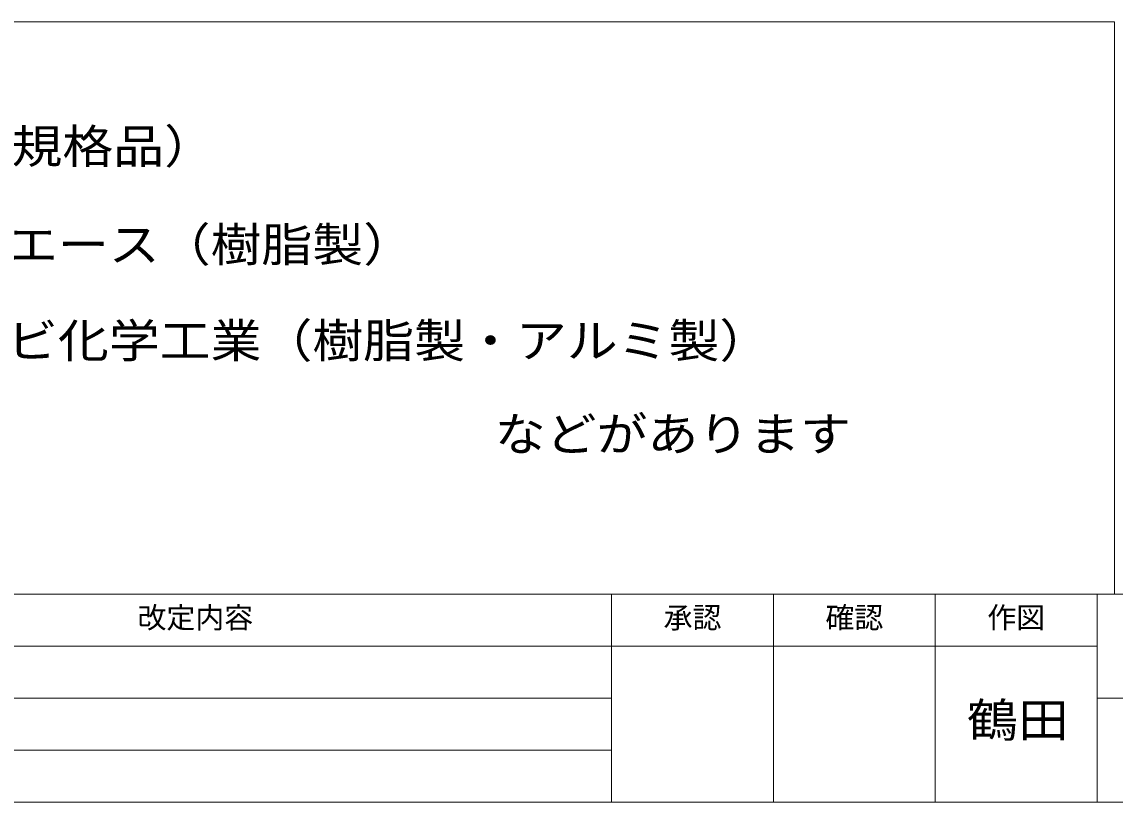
# Model space of a CAD drawing. Units: millimetres, scale not verified. Extents: x -2077 to 2023, y -1433 to 1417.
# Drawn here: x -1127 to -182, y -1433 to -758 of the extents above; entities that cross this region are included whole.
import ezdxf
from ezdxf.enums import TextEntityAlignment as Align

# ---------------------------------------------------------------- set-up
doc = ezdxf.new("R2010")
doc.units = ezdxf.units.MM
doc.header["$LTSCALE"] = 10
for name, color, linetype, lineweight in [('1-2_文字', 7, 'Continuous', 9), ('F-0_図枠', 7, 'Continuous', 9), ('F-1_レイアウト', 7, 'Continuous', 9)]:
    doc.layers.add(name, color=color, linetype=linetype, lineweight=lineweight)
doc.styles.add('ＭＳ ゴシック', font='')
doc.styles.get('ＭＳ ゴシック').set_extended_font_data('MS Gothic')

msp = doc.modelspace()

# ---------------------------------------------------------------- linework, layer by layer
at = {"layer": 'F-0_図枠'}
for p, q in [((-2077.43, -1252.82), (2022.57, -1252.82)), ((-617.43, -1432.82), (-617.43, -1252.82)), ((-477.43, -1432.82), (-477.43, -1252.82)), ((-337.43, -1432.82), (-337.43, -1252.82)), ((-197.43, -1432.82), (-197.43, -1252.82)), ((-1477.43, -1297.82), (-197.43, -1297.82)), ((-1477.43, -1342.82), (-617.43, -1342.82)), ((1362.57, -1342.82), (-197.43, -1342.82)), ((-1477.43, -1387.82), (-617.43, -1387.82)), ((-2077.43, -1432.82), (2022.57, -1432.82))]:
    msp.add_line(p, q, dxfattribs=at)
at = {"layer": 'F-1_レイアウト'}
for p in [(-2077.43, -757.82), (-182.43, -1252.82)]:
    msp.add_line(p, (-182.43, -757.82), dxfattribs=at)

# ---------------------------------------------------------------- texts
at = {"layer": '1-2_文字', "style": 'ＭＳ ゴシック', "width": 1.1}
for s, p in [('クリアランス見切メーカー（規格品）', (-1708.48, -888.98)), ('・杉田エース（樹脂製）', (-1272.27, -973.95)), ('・フクビ化学工業（樹脂製・アルミ製）', (-1272.27, -1057.08)), ('などがあります', (-718.45, -1137.86))]:
    msp.add_text(s, height=29.33, dxfattribs=at).set_placement(p, align=Align.BOTTOM_LEFT)
at = {"layer": 'F-0_図枠', "style": 'ＭＳ ゴシック'}
for s, p in [('改定内容', (-1027.43, -1287.82)), ('承認', (-572.43, -1287.82)), ('確認', (-432.43, -1287.82)), ('作図', (-292.43, -1287.82))]:
    msp.add_text(s, height=18.33, dxfattribs=at).set_placement(p, align=Align.BOTTOM_LEFT)
at = {"layer": 'F-0_図枠', "style": 'ＭＳ ゴシック', "width": 1.1}
msp.add_text('鶴田', height=29.33, dxfattribs=at).set_placement((-309.93, -1385.32), align=Align.BOTTOM_LEFT)

doc.saveas('drawing.dxf')
